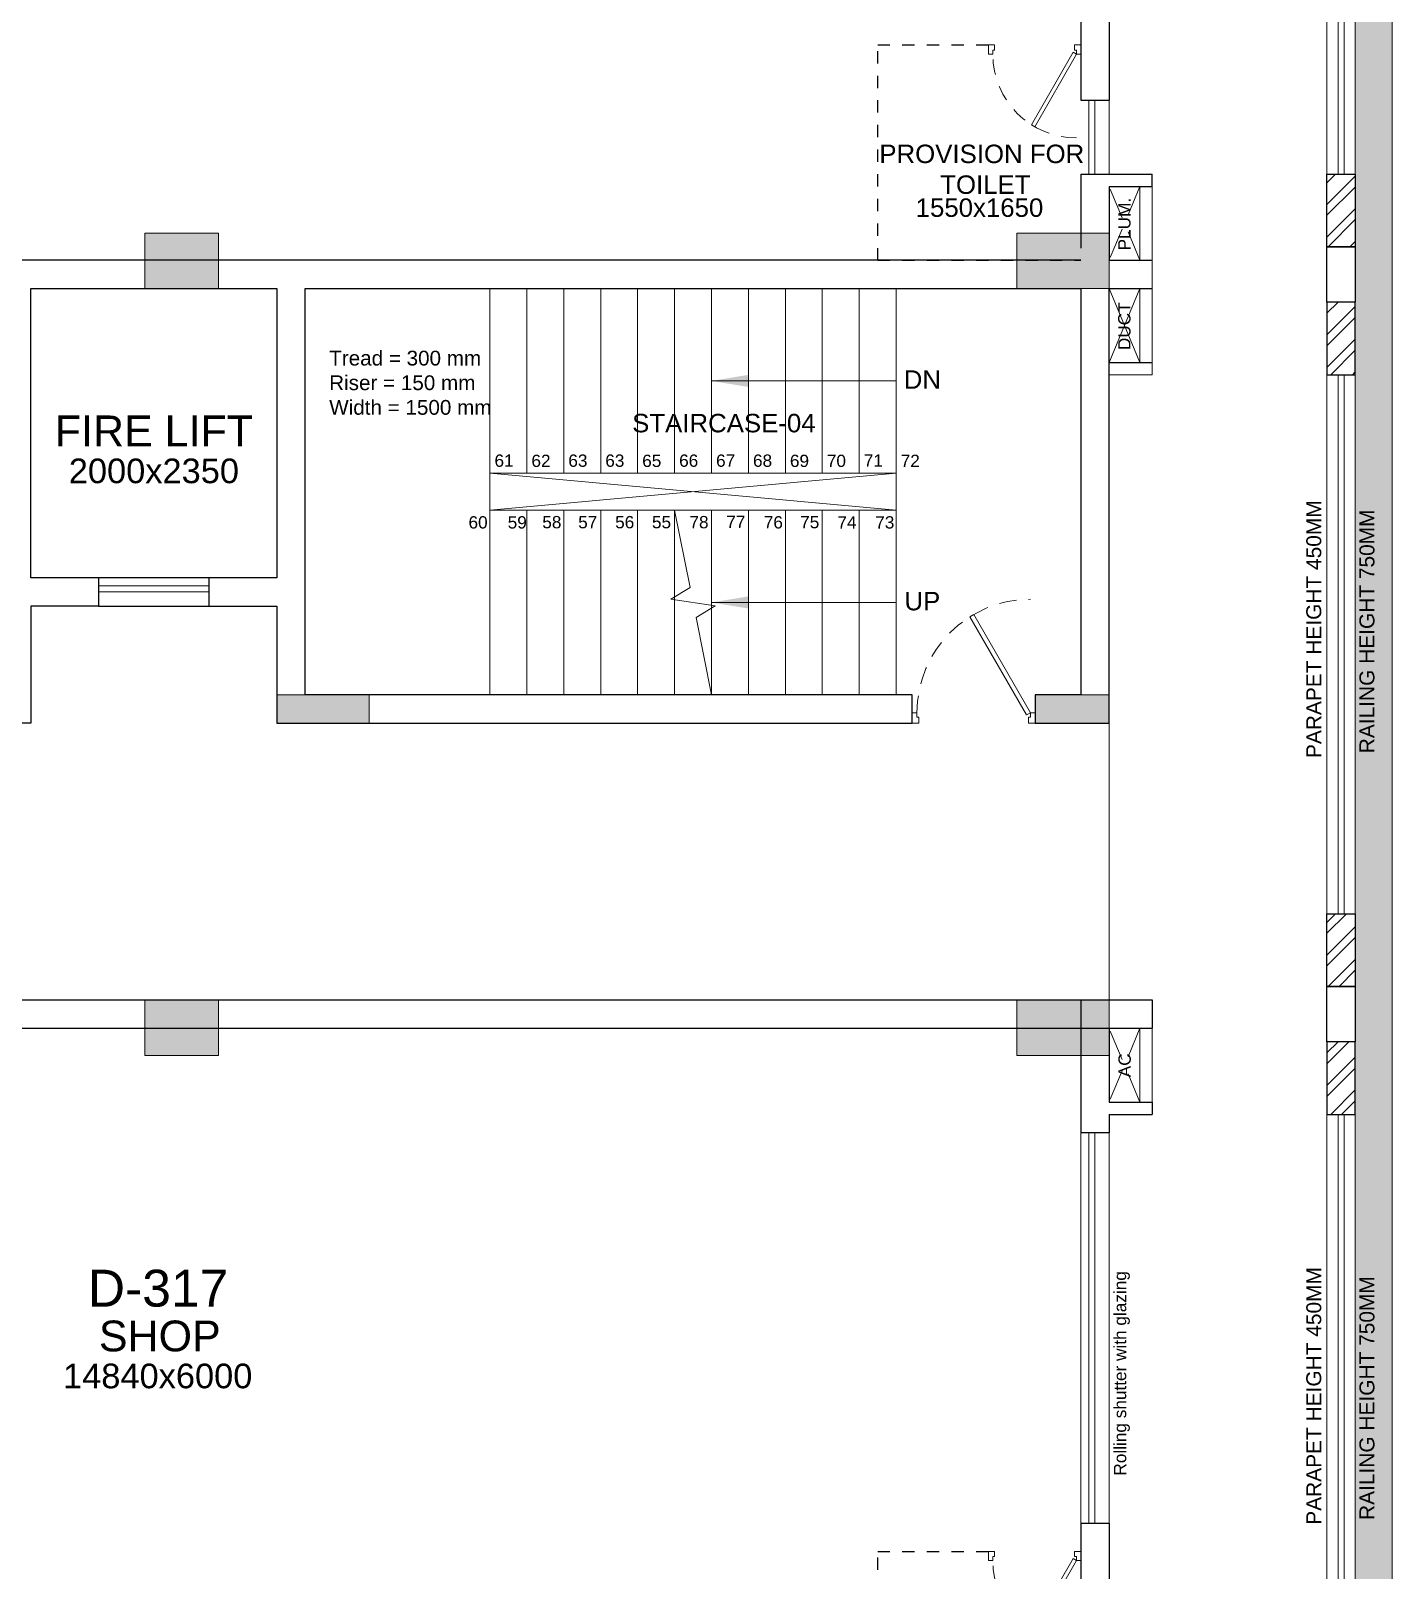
# Model space of a CAD drawing. Header units: metres. Extents: x 9819 to 10514, y 4405 to 4599.
# Drawn here: x 10401.41 to 10412.47, y 4453.6 to 4466.11 of the extents above; entities that cross this region are included whole.
import ezdxf
from ezdxf.enums import TextEntityAlignment as Align

# ---------------------------------------------------------------- set-up
doc = ezdxf.new("R2010")
doc.units = ezdxf.units.M
doc.header["$MEASUREMENT"] = 0
doc.linetypes.add('DASHED2', pattern=[0.375, 0.25, -0.125])
doc.linetypes.add('HIDDEN', pattern=[0.375, 0.25, -0.125])
doc.layers.add('A_COL. NO', color=4, linetype='Continuous')
for name, color, linetype, lineweight in [('A_CONC', 1, 'Continuous', 30), ('A_DOOR-WIN', 23, 'Continuous', 9), ('A_DOTTED', 8, 'HIDDEN', 0), ('A_EXCAVATION', 15, 'Continuous', 20), ('A_GLAZE', 140, 'Continuous', 5), ('A_LEDGE', 252, 'Continuous', 15), ('A_SHOP NO.', 113, 'Continuous', 5), ('A_SILL 0.09', 9, 'Continuous', 9), ('A_SILL 0.25', 25, 'Continuous', 15), ('A_STAIRS', 21, 'Continuous', 9), ('A_TEXT', 7, 'Continuous', 5), ('A_WALL', 7, 'Continuous', 30), ('A_Wall Hatch', 8, 'Continuous', 5), ('COLUMN-FINAL', 210, 'Continuous', 20), ('Doorline', 251, 'DASHED2', 13)]:
    doc.layers.add(name, color=color, linetype=linetype, lineweight=lineweight)
doc.layers.get('A_COL. NO').off()
doc.styles.add('A', font='ARIALN.TTF')
doc.styles.get("Standard").update_dxf_attribs({"font": 'arial.ttf'})
doc.dimstyles.new('DIM IN MM', dxfattribs={"dimtxt": 0.18, "dimasz": 0.075, "dimexe": 0.05, "dimexo": 0.05, "dimgap": 0.05, "dimtad": 0, "dimdec": 0, "dimlfac": 1000, "dimzin": 3, "dimdsep": 46, "dimtxsty": 'A', "dimblk1": 'ARCHTICK', "dimblk2": 'ARCHTICK', "dimsah": 1, "dimcen": 0, "dimclrd": 256, "dimclre": 256, "dimclrt": 256, "dimadec": 0, "dimazin": 0, "dimtfac": 1, "dimtdec": 0, "dimtofl": 0, "dimtmove": 1, "dimatfit": 3, "dimfxl": 1, "dimtolj": 1, "dimtzin": 0, "dimlwd": -1, "dimlwe": -1, "dimarcsym": 0})
pattern_1 = [(225, (9876.38707, 4328.92705), (0.1325825215, -0.1325825215), []), (225, (9876.29869, 4328.92705), (0.1325825215, -0.1325825215), [])]

# ---------------------------------------------------------------- blocks, each defined once
blk = doc.blocks.new('D 750')
at = {"layer": 'A_DOOR-WIN'}
for points in [[(-0.372, 0.665), (-0.035, 0.075), (-0.063, 0.059), (-0.4, 0.649)], [(-0.75, 0.075), (-0.75, 0), (-0.7, 0), (-0.7, 0.043), (-0.715, 0.043), (-0.715, 0.075)], [(0, 0.075), (0, 0), (-0.05, 0), (-0.05, 0.043), (-0.035, 0.043), (-0.035, 0.075)]]:
    blk.add_lwpolyline(points, close=True, dxfattribs=at)
at = {"layer": 'Doorline', "ltscale": 0.5}
blk.add_arc((-0.035, 0.075), 0.68, 90, 180, dxfattribs=at)
blk = doc.blocks.new('Typical shops 3rd')
at = {"layer": 'A_DOOR-WIN'}
for p, q in [((30.095, -1.08), (30.095, -4.25)), ((30.145, -1.08), (30.145, -4.25))]:
    blk.add_line(p, q, dxfattribs=at)
at = {"layer": 'A_DOTTED'}
for p, q in [((30.51, -0.23), (30.26, -0.83)), ((30.51, -0.83), (30.26, -0.23)), ((30.51, -5.63), (30.26, -6.23)), ((30.51, -6.23), (30.26, -5.63))]:
    blk.add_line(p, q, dxfattribs=at)
at = {"layer": 'A_GLAZE'}
for p, q in [((30.095, -4.93), (30.095, -5.53)), ((30.145, -4.93), (30.145, -5.53))]:
    blk.add_line(p, q, dxfattribs=at)
at = {"layer": 'A_LEDGE'}
for p, q in [((30.51, -0.83), (30.51, -0.23)), ((30.61, -0.83), (30.61, -0.23)), ((30.51, -5.63), (30.51, -6.23)), ((30.61, -5.63), (30.61, -6.23))]:
    blk.add_line(p, q, dxfattribs=at)
at = {"layer": 'A_SILL 0.09'}
for p, q in [((30.03, -4.25), (30.03, -1.08)), ((30.26, -1.08), (30.26, -4.25)), ((30.26, -4.93), (30.26, -5.53))]:
    blk.add_line(p, q, dxfattribs=at)
at = {"layer": 'A_WALL'}
for p, q in [((30.03, 0), (30.03, -1.08)), ((30.61, 0), (30.61, -0.23)), ((30.26, -0.23), (30.61, -0.23)), ((30.26, -0.23), (30.26, -0.83)), ((30.26, -0.83), (30.61, -0.83)), ((30.61, -0.83), (30.61, -0.93)), ((30.26, -0.93), (30.61, -0.93)), ((30.26, -0.93), (30.26, -1.08)), ((30.26, -1.08), (30.03, -1.08)), ((30.03, -4.25), (30.03, -4.93)), ((30.03, -4.25), (30.26, -4.25)), ((30.26, -4.25), (30.26, -4.93)), ((30.03, -4.93), (30.26, -4.93)), ((30.03, -5.53), (30.61, -5.53)), ((30.03, -5.53), (30.03, -6.13)), ((30.61, -5.63), (30.61, -5.53)), ((30.26, -5.63), (30.26, -6.23)), ((30.26, -5.63), (30.61, -5.63)), ((30.26, -6.23), (30.61, -6.23))]:
    blk.add_line(p, q, dxfattribs=at)
at = {"layer": 'A_WALL', "color": 252, "linetype": 'DASHED2', "ltscale": 0.3, "true_color": 0x939598}
blk.add_line((28.38, -6.23), (30.03, -6.23), dxfattribs=at)
blk.add_lwpolyline([(28.38, -6.23), (28.38, -4.48), (29.28, -4.48)], dxfattribs=at)
at = {"layer": 'A_DOOR-WIN', "xscale": -1, "rotation": 180}
blk.add_blockref('D 750', (30.03, -4.48), dxfattribs=at)
at = {"layer": 'A_TEXT'}
for s, p in [('AC', (30.436, -0.531)), ('Rolling shutter with glazing', (30.399, -3.034)), ('PLUM.', (30.434, -5.936))]:
    blk.add_text(s, height=0.1, rotation=90, dxfattribs=at).set_placement(p, align=Align.CENTER)
for s, height, p in [('SHOP', 0.25, (22.548, -2.855)), ('14840x6000', 0.2, (22.531, -3.155)), ('1550x1650', 0.15, (29.207, -5.877))]:
    blk.add_text(s, height=height, dxfattribs=at).set_placement(p, align=Align.CENTER)
at = {"layer": 'A_TEXT', "insert": (28.239, -5.29), "char_height": 0.15, "width": 1.97366, "attachment_point": 1}
blk.add_mtext('\\pxqc;PROVISION FOR\\P TOILET ', dxfattribs=at)
blk = doc.blocks.new('_ARCHTICK')
at = {"color": 0, "linetype": 'ByBlock', "const_width": 0.15}
blk.add_lwpolyline([(-0.5, -0.5), (0.5, 0.5)], dxfattribs=at)
blk = doc.blocks.new('D-900')
at = {"layer": 'A_DOOR-WIN'}
for points in [[(0.45, 0.794), (0.035, 0.075), (0.063, 0.059), (0.478, 0.778)], [(0, 0.075), (0, 0), (0.05, 0), (0.05, 0.043), (0.035, 0.043), (0.035, 0.075)], [(0.9, 0.075), (0.9, 0), (0.85, 0), (0.85, 0.043), (0.865, 0.043), (0.865, 0.075)]]:
    blk.add_lwpolyline(points, close=True, dxfattribs=at)
at = {"layer": 'Doorline', "ltscale": 0.5}
blk.add_arc((0.035, 0.075), 0.83, 0, 90, dxfattribs=at)
blk = doc.blocks.new('A$C53d28cad')
at = {"lineweight": 30, "true_color": 0x636466}
h = blk.add_hatch(dxfattribs=at)
h.set_pattern_fill('ANSI32', color=251, scale=0.5, angle=180)
h.set_pattern_definition([(225, (-10257.98526, -4400.2226), (0.1325825215, -0.1325825215), []), (225, (-10258.07365, -4400.2226), (0.1325825215, -0.1325825215), [])])
h.paths.add_polyline_path([(-33.68, -69.15), (-33.91, -69.15), (-33.91, -69.74), (-33.68, -69.74), (-33.68, -69.15)])
h.paths.add_polyline_path([(-33.185, -70.175), (-33.185, -69.753), (-33.508, -69.753), (-33.508, -70.175)], flags=9)
h.paths.add_polyline_path([(-33.185, -67.128), (-33.185, -66.59), (-33.508, -66.59), (-33.508, -67.128)], flags=9)
h.paths.add_polyline_path([(-33.185, -70.175), (-33.185, -69.753), (-33.508, -69.753), (-33.508, -70.175)], flags=9)
h.paths.add_polyline_path([(-6.586, -0.468), (-4.544, -0.468), (-4.544, -0.218), (-6.586, -0.218)], flags=9)
h.paths.add_polyline_path([(-14.245, -0.468), (-12.203, -0.468), (-12.203, -0.218), (-14.245, -0.218)], flags=9)
h.paths.add_polyline_path([(-21.638, -0.468), (-19.597, -0.468), (-19.597, -0.218), (-21.638, -0.218)], flags=9)
h.paths.add_polyline_path([(-29.159, -0.468), (-27.118, -0.468), (-27.118, -0.218), (-29.159, -0.218)], flags=9)
h.paths.add_polyline_path([(-33.456, -5.829), (-33.456, -3.788), (-33.706, -3.788), (-33.706, -5.829)], flags=9)
h.paths.add_polyline_path([(-33.456, -12.039), (-33.456, -9.998), (-33.706, -9.998), (-33.706, -12.039)], flags=9)
h.paths.add_polyline_path([(-33.456, -18.269), (-33.456, -16.228), (-33.706, -16.228), (-33.706, -18.269)], flags=9)
h.paths.add_polyline_path([(-33.456, -24.499), (-33.456, -22.458), (-33.706, -22.458), (-33.706, -24.499)], flags=9)
h.paths.add_polyline_path([(-33.456, -30.729), (-33.456, -28.688), (-33.706, -28.688), (-33.706, -30.729)], flags=9)
h.paths.add_polyline_path([(-33.456, -36.739), (-33.456, -34.698), (-33.706, -34.698), (-33.706, -36.739)], flags=9)
h.paths.add_polyline_path([(-33.456, -42.969), (-33.456, -40.928), (-33.706, -40.928), (-33.706, -42.969)], flags=9)
h.paths.add_polyline_path([(-33.456, -67.889), (-33.456, -65.848), (-33.706, -65.848), (-33.706, -67.889)], flags=9)
h.paths.add_polyline_path([(-33.456, -61.659), (-33.456, -59.618), (-33.706, -59.618), (-33.706, -61.659)], flags=9)
h.paths.add_polyline_path([(-33.456, -55.429), (-33.456, -53.388), (-33.706, -53.388), (-33.706, -55.429)], flags=9)
h.paths.add_polyline_path([(-33.456, -49.199), (-33.456, -47.158), (-33.706, -47.158), (-33.706, -49.199)], flags=9)
h.paths.add_polyline_path([(-0.208, -5.867), (-0.208, -3.712), (-0.458, -3.712), (-0.458, -5.867)], flags=9)
h.paths.add_polyline_path([(-0.208, -12.077), (-0.208, -9.922), (-0.458, -9.922), (-0.458, -12.077)], flags=9)
h.paths.add_polyline_path([(-0.208, -18.307), (-0.208, -16.152), (-0.458, -16.152), (-0.458, -18.307)], flags=9)
h.paths.add_polyline_path([(-0.208, -24.537), (-0.208, -22.382), (-0.458, -22.382), (-0.458, -24.537)], flags=9)
h.paths.add_polyline_path([(-0.208, -30.767), (-0.208, -28.612), (-0.458, -28.612), (-0.458, -30.767)], flags=9)
h.paths.add_polyline_path([(-0.208, -36.777), (-0.208, -34.622), (-0.458, -34.622), (-0.458, -36.777)], flags=9)
h.paths.add_polyline_path([(-0.208, -43.007), (-0.208, -40.852), (-0.458, -40.852), (-0.458, -43.007)], flags=9)
h.paths.add_polyline_path([(-0.208, -67.927), (-0.208, -65.772), (-0.458, -65.772), (-0.458, -67.927)], flags=9)
h.paths.add_polyline_path([(-0.208, -61.697), (-0.208, -59.542), (-0.458, -59.542), (-0.458, -61.697)], flags=9)
h.paths.add_polyline_path([(-0.208, -55.467), (-0.208, -53.312), (-0.458, -53.312), (-0.458, -55.467)], flags=9)
h.paths.add_polyline_path([(-0.208, -49.237), (-0.208, -47.082), (-0.458, -47.082), (-0.458, -49.237)], flags=9)
h = blk.add_hatch(dxfattribs=at)
h.set_pattern_fill('ANSI32', color=251, scale=0.5, angle=180)
h.set_pattern_definition(pattern_1)
h.paths.add_polyline_path([(0, -31.99), (0, -32.58), (-0.23, -32.58), (-0.23, -31.99)])
h = blk.add_hatch(dxfattribs=at)
h.set_pattern_fill('ANSI32', color=251, scale=0.5, angle=180)
h.set_pattern_definition(pattern_1)
h.paths.add_polyline_path([(0, -33.62), (0, -33.03), (-0.23, -33.03), (-0.23, -33.62)])
h = blk.add_hatch(dxfattribs=at)
h.set_pattern_fill('ANSI32', color=251, scale=0.5, angle=180)
h.set_pattern_definition(pattern_1)
h.paths.add_polyline_path([(0, -38), (0, -38.59), (-0.23, -38.59), (-0.23, -38)])
h = blk.add_hatch(dxfattribs=at)
h.set_pattern_fill('ANSI32', color=251, scale=0.5, angle=180)
h.set_pattern_definition(pattern_1)
h.paths.add_polyline_path([(0, -39.63), (0, -39.04), (-0.23, -39.04), (-0.23, -39.63)])
at = {"layer": 'A_CONC'}
for points in [[(0, -33.03), (-0.23, -33.03), (-0.23, -32.58), (0, -32.58)], [(0, -39.04), (-0.23, -39.04), (-0.23, -38.59), (0, -38.59)]]:
    blk.add_lwpolyline(points, close=True, dxfattribs=at)
at = {"layer": 'A_WALL'}
for points in [[(0, -31.99), (0, -32.58), (-0.23, -32.58), (-0.23, -31.99)], [(0, -33.62), (0, -33.03), (-0.23, -33.03), (-0.23, -33.62)], [(0, -38), (0, -38.59), (-0.23, -38.59), (-0.23, -38)], [(0, -39.63), (0, -39.04), (-0.23, -39.04), (-0.23, -39.63)]]:
    blk.add_lwpolyline(points, close=True, dxfattribs=at)
blk = doc.blocks.new('A$Ca4911a7c')
at = {"transparency": 33554493}
h = blk.add_hatch(color=256, dxfattribs=at)
h.dxf.hatch_style = 1
h.paths.add_polyline_path([(0, 0), (-34.51, 0), (-34.51, -72.68), (0, -72.68)])
h.paths.add_polyline_path([(-0.3, -0.3), (-34.21, -0.3), (-34.21, -72.38), (-0.3, -72.38)], flags=16)
blk.add_lwpolyline([(0, 0), (-34.51, 0), (-34.51, -72.68), (0, -72.68)], close=True)
at = {"layer": 'A_GLAZE', "elevation": 0}
for points in [[(-0.39, -27.69), (-0.44, -27.69), (-0.44, -32.29), (-0.39, -32.29)], [(-0.39, -33.92), (-0.44, -33.92), (-0.44, -38.3), (-0.39, -38.3)], [(-0.39, -39.93), (-0.44, -39.93), (-0.44, -44.53), (-0.39, -44.53)]]:
    blk.add_lwpolyline(points, close=True, dxfattribs=at)
at = {"layer": 'A_TEXT', "color": 32, "true_color": 0xcd6928}
blk.add_lwpolyline([(-0.3, -0.3), (-34.21, -0.3), (-34.21, -72.38), (-0.3, -72.38)], close=True, dxfattribs=at)
blk.add_lwpolyline([(-2.64, -72.15), (-0.53, -72.15), (-0.53, -0.53), (-33.98, -0.53), (-33.98, -72.15), (-31.87, -72.15)], dxfattribs=at)
at = {"linetype": 'DASHED2'}
blk.add_blockref('A$C53d28cad', (-0.3, -0.3), dxfattribs=at)
at = {"layer": 'A_TEXT', "color": 32, "true_color": 0xcd6928, "char_height": 0.1215, "attachment_point": 1, "rotation": 90}
for insert in [(-0.698, -37.034), (-0.698, -43.264)]:
    blk.add_mtext_dynamic_manual_height_columns('PARAPET HEIGHT 450MM', width=3.42392, gutter_width=0.931, heights=[0], dxfattribs=dict(at, insert=insert))
at = {"layer": 'A_TEXT', "color": 4, "char_height": 0.1215, "attachment_point": 1, "rotation": 90}
for insert in [(-0.266, -36.995), (-0.266, -43.225)]:
    blk.add_mtext_dynamic_manual_height_columns('RAILING HEIGHT 750MM', width=3.42392, gutter_width=0.931, heights=[0], dxfattribs=dict(at, insert=insert))
blk = doc.blocks.new('Wing D Columns')
at = {"layer": 'COLUMN-FINAL'}
for color, points in [(1, [(22.075, -30.47), (22.075, -30.92), (22.675, -30.92), (22.675, -30.47)]), (4, [(29.16, -30.47), (29.16, -30.92), (29.91, -30.92), (29.91, -30.47)]), (1, [(22.075, -36.7), (22.075, -37.15), (22.675, -37.15), (22.675, -36.7)]), (4, [(29.16, -36.7), (29.16, -37.15), (29.91, -37.15), (29.91, -36.7)])]:
    blk.add_hatch(color=color, dxfattribs=at).paths.add_polyline_path(points)
h = blk.add_hatch(color=231, dxfattribs=at)
h.dxf.hatch_style = 1
h.paths.add_polyline_path([(23.15, -34.22), (23.15, -34.45), (23.9, -34.45), (23.9, -34.22)])
h = blk.add_hatch(color=30, dxfattribs=at)
h.dxf.hatch_style = 1
h.paths.add_polyline_path([(29.31, -34.22), (29.31, -34.45), (29.91, -34.45), (29.91, -34.22)])
at = {"layer": 'COLUMN-FINAL', "color": 1}
for points in [[(22.075, -30.47), (22.075, -30.92), (22.675, -30.92), (22.675, -30.47)], [(22.075, -36.7), (22.075, -37.15), (22.675, -37.15), (22.675, -36.7)]]:
    blk.add_lwpolyline(points, close=True, dxfattribs=at)
at = {"layer": 'COLUMN-FINAL', "color": 4}
for points in [[(29.16, -30.47), (29.16, -30.92), (29.91, -30.92), (29.91, -30.47)], [(29.16, -36.7), (29.16, -37.15), (29.91, -37.15), (29.91, -36.7)]]:
    blk.add_lwpolyline(points, close=True, dxfattribs=at)
at = {"layer": 'COLUMN-FINAL', "color": 231}
blk.add_lwpolyline([(23.15, -34.22), (23.15, -34.45), (23.9, -34.45), (23.9, -34.22)], close=True, dxfattribs=at)
at = {"layer": 'COLUMN-FINAL', "color": 30}
blk.add_lwpolyline([(29.31, -34.22), (29.31, -34.45), (29.91, -34.45), (29.91, -34.22)], close=True, dxfattribs=at)
blk = doc.blocks.new('WING-D REVISED COLU.')
at = {"layer": 'A_EXCAVATION'}
blk.add_blockref('Wing D Columns', (5532.543, -8729.918), dxfattribs=at)

msp = doc.modelspace()

# ---------------------------------------------------------------- linework, layer by layer
at = {"layer": 'A_DOOR-WIN'}
for p, q in [((10402.8574, 4461.5978), (10401.9574, 4461.5978)), ((10402.8574, 4461.5478), (10401.9574, 4461.5478))]:
    msp.add_line(p, q, dxfattribs=at)
at = {"layer": 'A_DOTTED', "linetype": 'Continuous'}
for points in [[(10405.1374, 4464.0128), (10405.1374, 4462.5128), (10408.4374, 4462.2128), (10408.4374, 4460.7128)], [(10408.4374, 4464.0128), (10408.4374, 4462.5128), (10405.1374, 4462.2128), (10405.1374, 4460.7128)]]:
    msp.add_lwpolyline(points, dxfattribs=at)
at = {"layer": 'A_LEDGE'}
msp.add_lwpolyline([(10410.1674, 4464.0128), (10410.4174, 4463.4128), (10410.4174, 4464.0128), (10410.1674, 4463.4128), (10410.1674, 4463.3128), (10410.5174, 4463.3128), (10410.5174, 4463.4128), (10410.5174, 4464.0128), (10410.5174, 4464.2428)], dxfattribs=at)
at = {"layer": 'A_SILL 0.09'}
msp.add_line((10410.1674, 4460.4828), (10410.1674, 4458.2328), dxfattribs=at)
at = {"layer": 'A_SILL 0.25'}
for points in [[(10380.2574, 4424.8528), (10378.2574, 4424.8528), (10378.2574, 4496.9328), (10412.1674, 4496.9328), (10412.1674, 4424.8528), (10410.1674, 4424.8528), (10410.1674, 4426.8528), (10410.5174, 4426.8528), (10410.5174, 4427.0828), (10410.5174, 4427.6828), (10410.5174, 4427.7828), (10409.9374, 4427.7828), (10409.9374, 4427.0828), (10409.9374, 4426.8528)], [(10380.2574, 4425.0828), (10378.4874, 4425.0828), (10378.4874, 4496.7028), (10411.9374, 4496.7028), (10411.9374, 4425.0828), (10410.1674, 4425.0828)]]:
    msp.add_lwpolyline(points, dxfattribs=at)
at = {"layer": 'A_STAIRS'}
for p, q in [((10405.4374, 4462.5128), (10405.4374, 4464.0128)), ((10405.7374, 4462.5128), (10405.7374, 4464.0128)), ((10406.0374, 4462.5128), (10406.0374, 4464.0128)), ((10406.3374, 4462.5128), (10406.3374, 4464.0128)), ((10406.6374, 4462.5128), (10406.6374, 4464.0128)), ((10406.9374, 4462.5128), (10406.9374, 4464.0128)), ((10407.2374, 4462.5128), (10407.2374, 4464.0128)), ((10407.5374, 4462.5128), (10407.5374, 4464.0128)), ((10407.8374, 4462.5128), (10407.8374, 4464.0128)), ((10408.1374, 4462.5128), (10408.1374, 4464.0128)), ((10405.4374, 4462.2128), (10405.4374, 4460.7128)), ((10405.7374, 4462.2128), (10405.7374, 4460.7128)), ((10406.0374, 4462.2128), (10406.0374, 4460.7128)), ((10406.3374, 4462.2128), (10406.3374, 4460.7128)), ((10407.2374, 4462.2128), (10407.2374, 4460.7128)), ((10407.5374, 4462.2128), (10407.5374, 4460.7128)), ((10407.8374, 4462.2128), (10407.8374, 4460.7128)), ((10408.1374, 4462.2128), (10408.1374, 4460.7128))]:
    msp.add_line(p, q, dxfattribs=at)
msp.add_lwpolyline([(10408.4374, 4462.2128), (10405.1374, 4462.2128), (10405.1374, 4462.5128), (10408.4374, 4462.5128)], close=True, dxfattribs=at)
at = {"layer": 'A_STAIRS', "linetype": 'Continuous'}
msp.add_lwpolyline([(10406.6374, 4460.7128), (10406.6374, 4462.2128), (10406.7629, 4461.5854), (10406.6067, 4461.4904), (10406.968, 4461.4352), (10406.8119, 4461.3402), (10406.9374, 4460.7128), (10406.9374, 4462.2128)], dxfattribs=at)
at = {"layer": 'A_WALL'}
for p, q in [((10409.9374, 4464.2428), (10380.4874, 4464.2428)), ((10410.1674, 4463.4128), (10410.5174, 4463.4128)), ((10379.9074, 4458.2328), (10410.5174, 4458.2328)), ((10379.9074, 4458.0028), (10410.5174, 4458.0028))]:
    msp.add_line(p, q, dxfattribs=at)
for points in [[(10401.9574, 4461.6628), (10401.4074, 4461.6628), (10401.4074, 4464.0128), (10403.4074, 4464.0128), (10403.4074, 4461.6628), (10402.8574, 4461.6628), (10401.9574, 4461.6628), (10401.9574, 4461.4328), (10402.8574, 4461.4328), (10402.8574, 4461.6628)], [(10402.8574, 4461.4328), (10403.4074, 4461.4328), (10403.4074, 4460.4828), (10408.5674, 4460.4828), (10408.5674, 4460.7128), (10403.6374, 4460.7128), (10403.6374, 4464.0128), (10409.9374, 4464.0128), (10409.9374, 4460.7128), (10409.5674, 4460.7128), (10409.5674, 4460.4828), (10410.1674, 4460.4828), (10410.1674, 4464.0128), (10410.5174, 4464.0128)], [(10401.9574, 4461.4328), (10401.4074, 4461.4328), (10401.4074, 4460.4828), (10401.1774, 4460.4828)]]:
    msp.add_lwpolyline(points, dxfattribs=at)

# ---------------------------------------------------------------- block references
at = {"layer": 'A_COL. NO'}
msp.add_blockref('WING-D REVISED COLU.', (4847.7146, 13224.8507), dxfattribs=at)
at = {"layer": 'A_DOOR-WIN', "xscale": -1.111111111099995, "yscale": 1.111111111099995, "zscale": 1.111111111099995}
msp.add_blockref('D-900', (10409.5674, 4460.4828), dxfattribs=at)
at = {"layer": 'A_SILL 0.25'}
msp.add_blockref('A$Ca4911a7c', (10412.4674, 4497.2328), dxfattribs=at)
at = {"layer": 'A_Wall Hatch'}
for p in [(10379.9074, 4470.4728), (10379.9074, 4458.2328)]:
    msp.add_blockref('Typical shops 3rd', p, dxfattribs=at)

# ---------------------------------------------------------------- texts
at = {"layer": 'A_SHOP NO.'}
msp.add_text('D-317', height=0.3, dxfattribs=at).set_placement((10402.4412, 4455.741), align=Align.CENTER)
at = {"layer": 'A_STAIRS'}
for s, p in [('61', (10405.3298, 4462.5653)), ('62', (10405.6298, 4462.5635)), ('63', (10405.9298, 4462.5652)), ('63', (10406.2298, 4462.5652)), ('65', (10406.5298, 4462.5635)), ('66', (10406.8298, 4462.5652)), ('67', (10407.1298, 4462.5652)), ('68', (10407.4298, 4462.5652)), ('69', (10407.7298, 4462.5635)), ('70', (10408.0298, 4462.5635)), ('71', (10408.3298, 4462.5653)), ('72', (10408.6298, 4462.5635)), ('60', (10405.1188, 4462.0636)), ('59', (10405.4371, 4462.0636)), ('58', (10405.7181, 4462.0653)), ('57', (10406.0098, 4462.0653)), ('56', (10406.3099, 4462.0653)), ('55', (10406.6091, 4462.0653)), ('78', (10406.9137, 4462.0653)), ('77', (10407.2124, 4462.0671)), ('76', (10407.5175, 4462.064)), ('75', (10407.813, 4462.0654)), ('74', (10408.1158, 4462.0636)), ('73', (10408.423, 4462.0636))]:
    msp.add_text(s, height=0.1, dxfattribs=at).set_placement(p, align=Align.RIGHT)
at = {"layer": 'A_TEXT'}
msp.add_text('DUCT', height=0.1, rotation=90, dxfattribs=at).set_placement((10410.3412, 4463.7072), align=Align.CENTER)
for s, height, p in [('DN', 0.15, (10408.6503, 4463.1989)), ('STAIRCASE-04', 0.15, (10407.0379, 4462.8452)), ('FIRE LIFT', 0.25, (10402.4074, 4462.7319)), ('2000x2350', 0.2, (10402.4074, 4462.4319)), ('UP', 0.15, (10408.6503, 4461.3989))]:
    msp.add_text(s, height=height, dxfattribs=at).set_placement(p, align=Align.CENTER)
at = {"layer": 'A_TEXT', "insert": (10404.6625, 4463.5081), "char_height": 0.12, "width": 1.661733, "attachment_point": 2}
msp.add_mtext('\\pxql;Tread = 300 mm\\PRiser = 150 mm\\PWidth = 1500 mm', dxfattribs=at)

# ---------------------------------------------------------------- leaders
at = {"layer": 'A_STAIRS'}
for points in [[(10406.9374, 4463.2628), (10408.4374, 4463.2628)], [(10406.9374, 4461.4628), (10408.4374, 4461.4628)]]:
    msp.add_leader(points, dimstyle='DIM IN MM', override={"dimasz": 0.3, "dimgap": 0.05, "dimtad": 0}, dxfattribs=at)

doc.saveas('drawing.dxf')
